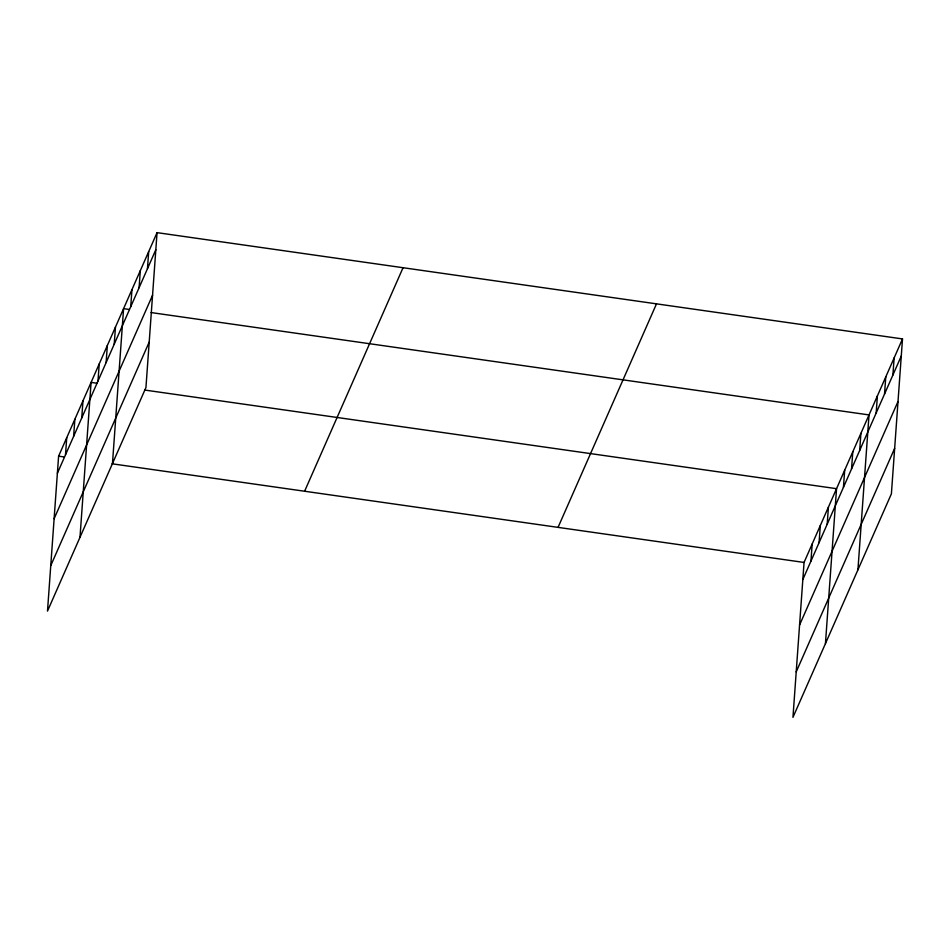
<?xml version="1.0" encoding="UTF-8"?>
<svg xmlns="http://www.w3.org/2000/svg" width="950" height="950" viewBox="0 0 950 950"><rect width="100%" height="100%" fill="white"/><g stroke="black" fill="none" stroke-linecap="round" stroke-linejoin="round"><path stroke-width="1.43" d="M157.047 232.643L58.603 456.166L47.5 611.076L145.944 387.553L157.047 232.643L902.5 338.924L891.397 493.834L792.953 717.357L804.056 562.447L902.5 338.924M65.502 454.812L66.726 437.724M73.625 436.371L74.848 419.282M81.748 417.929L82.971 400.841M79.99 537.308L91.093 382.399L96.876 383.23M97.992 381.057L99.216 363.969M106.115 362.615L107.338 345.527M114.226 344.173L115.461 327.085M112.468 463.553L123.583 308.643L129.366 309.463M130.72 306.731L131.943 289.643M139.092 287.731L140.315 270.643M147.452 268.731L148.687 251.643M810.956 561.094L812.179 544.006M819.078 542.652L820.301 525.564M827.201 524.21L828.424 507.122M825.443 643.589L836.546 488.68L144.637 390.034M843.434 487.338L844.669 470.25M851.556 468.896L852.779 451.808M859.679 450.454L860.902 433.366M857.921 569.834L869.024 414.924L151.074 312.562M876.173 413.012L877.396 395.924M884.545 394.012L885.768 376.924M892.905 375.012L894.128 357.924M57.38 473.254L155.824 249.731M54.114 518.736L152.57 295.212M50.766 565.594L149.209 342.071M304.606 491.233L403.049 267.722M558.054 527.369L656.498 303.858M802.833 579.536L901.277 356.012M799.568 625.017L898.011 401.494M796.207 671.876L894.651 448.353M58.603 456.166L64.386 456.986M112.147 463.802L804.056 562.447"/></g></svg>
